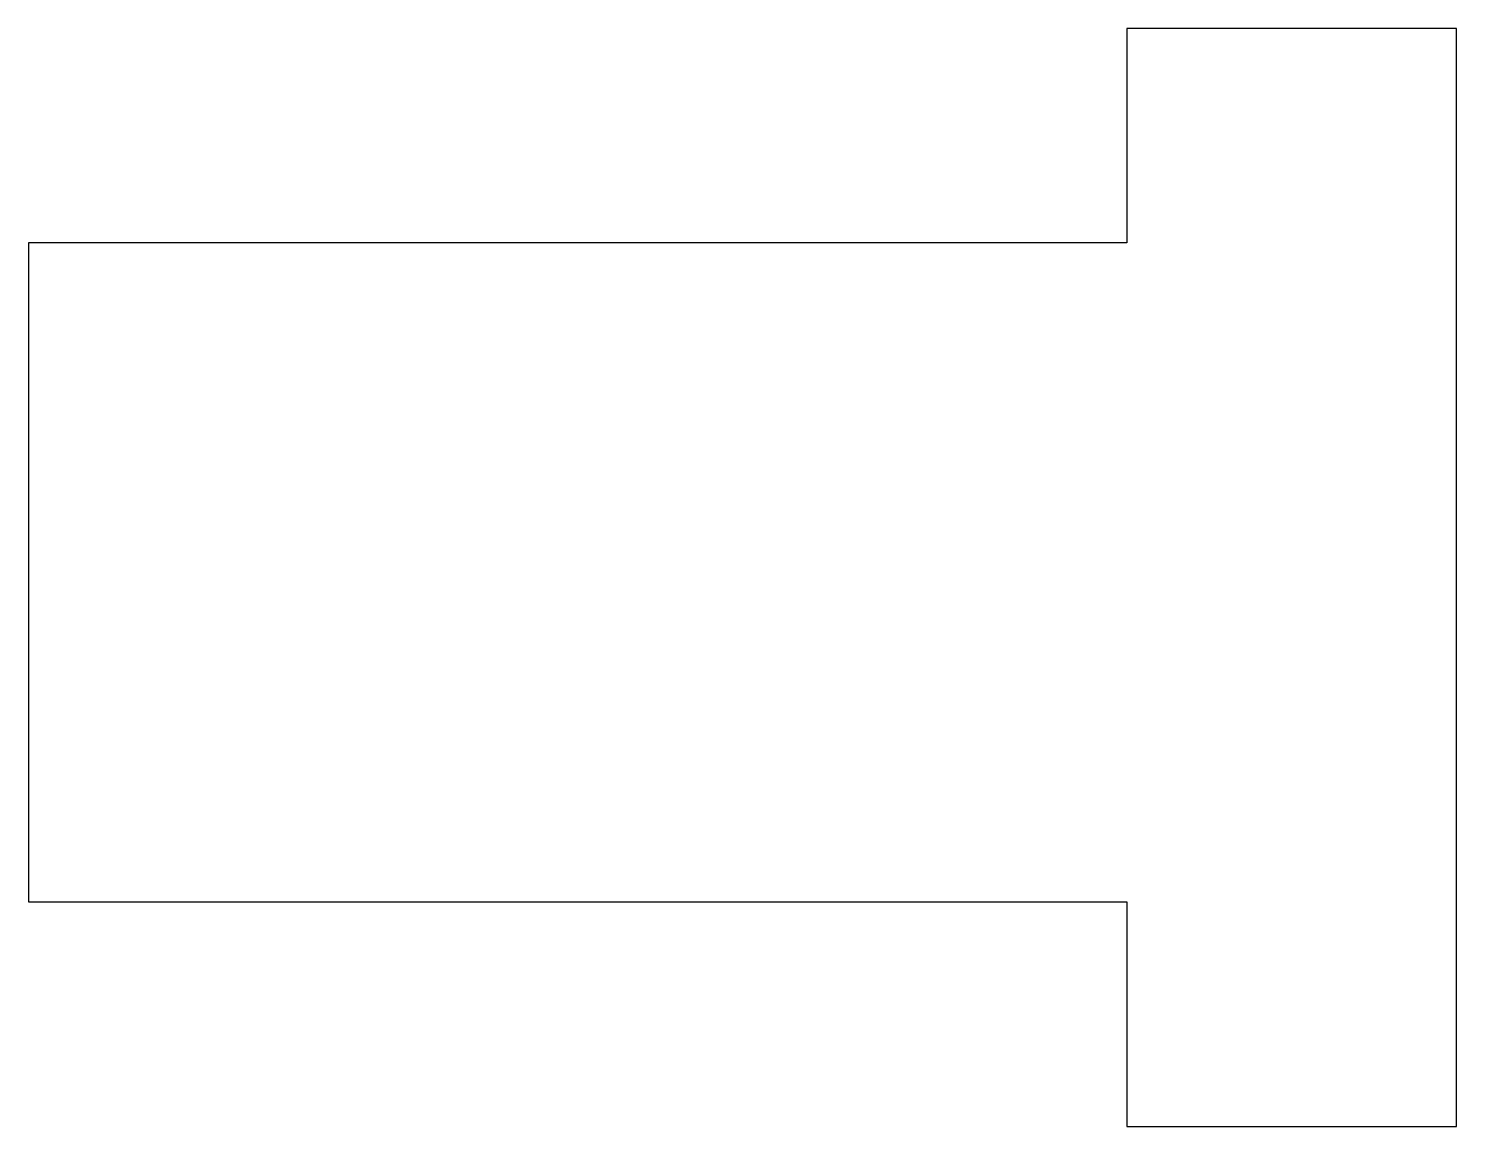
# Model space of a CAD drawing. Header units: millimetres. Extents: x -133 to -120, y -70 to -60.
import ezdxf

# ---------------------------------------------------------------- set-up
doc = ezdxf.new("R2010")
doc.units = ezdxf.units.MM
doc.layers.get('0').update_dxf_attribs({"linetype": 'CONTINUOUS'})

msp = doc.modelspace()

# ---------------------------------------------------------------- linework, layer by layer
msp.add_lwpolyline([(-133, -62), (-133, -68), (-123, -68), (-123, -70.047), (-120, -70.047), (-120, -60.047), (-123, -60.047), (-123, -62)], close=True)

doc.saveas('drawing.dxf')
